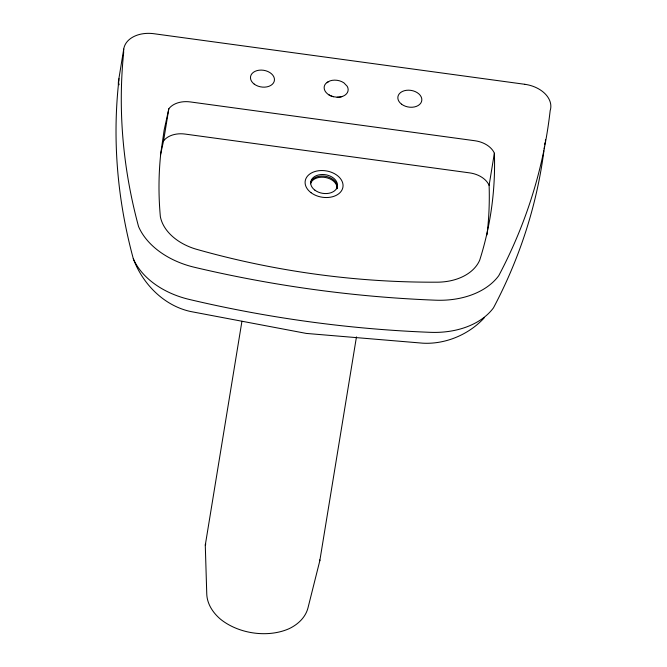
<?xml version="1.0" encoding="UTF-8"?>
<svg xmlns="http://www.w3.org/2000/svg" width="667" height="667" viewBox="0 0 667 667"><rect width="100%" height="100%" fill="white"/><g stroke="black" fill="none" stroke-linecap="round" stroke-linejoin="round"><path stroke-width="1" d="M484.217 317.876C468.884 334.576 445.481 344.447 422.803 343.18L306.336 333.425L190.645 311.522C163.965 305.744 142.58 283.909 133.3 258.704A933.5 650.8 9.3 0 1 118.409 84.609L118.859 80.415M118.476 81.199L123.737 49.066M160.455 155.044L163.548 140.945L168.809 108.813A22.278 15.533 9.3 0 1 190.312 101.934L474.954 140.754A22.278 15.533 9.3 0 1 494.372 153.21A646.448 450.684 9.3 0 1 479.706 260.155A51.267 35.743 9.3 0 1 435.776 282.183A609.363 424.829 9.3 0 1 198.341 249.8A51.267 35.743 9.3 0 1 160.355 216.608A646.448 450.684 9.3 0 1 160.814 153.051L164.174 129.957L168.809 108.813M205.294 545.056L241.938 321.261M319.818 560.68L356.461 336.877M486.968 234.909A646.448 450.684 9.3 0 0 489.111 185.343L494.372 153.21M337.127 97.215A12.089 8.429 9.3 0 0 347.232 86.326L343.922 82.858A12.089 8.429 9.3 0 0 329.84 80.932L325.888 83.417A12.089 8.429 9.3 0 0 333.383 96.707L337.127 97.215A12.056 8.404 9.3 0 0 342.454 96.423M326.997 82.425L328.322 81.591M118.576 83L119.135 84.759M545.556 139.445A28.381 19.785 9.3 0 1 545.331 141.129M543.922 150.834A933.5 650.8 9.3 0 1 493.488 307.829A75.988 52.976 9.3 0 1 430.498 332.333A882.183 615.024 9.3 0 1 189.27 299.433A75.988 52.976 9.3 0 1 133.3 258.704M544.906 142.771A933.5 650.8 9.3 0 1 544.672 144.789M544.43 146.807A933.5 650.8 9.3 0 1 544.18 148.824M118.409 84.609A28.381 19.785 9.3 0 1 119.076 78.723M489.111 185.343A22.278 15.533 9.3 0 0 469.693 172.886L185.051 134.067A22.278 15.533 9.3 0 0 163.548 140.945M333.408 96.707A12.056 8.404 9.3 0 1 328.406 94.506M205.803 544.047A3.152 2.193 9.3 0 0 205.286 545.273L206.762 593.93A52.451 36.568 9.3 0 0 220.46 619.168A52.485 36.593 9.3 0 0 289.361 628.564A52.451 36.568 9.3 0 0 308.021 607.737L319.776 560.889A3.152 2.193 9.3 0 0 319.701 559.88M310.597 183.458A13.49 9.405 9.3 0 1 325.696 177.539A13.49 9.405 9.3 0 1 337.002 188.544M310.463 183.75A13.49 9.405 9.3 0 1 325.88 176.38A13.49 9.405 9.3 0 1 336.868 188.836M524.779 84.292L153.91 33.717A28.381 19.785 9.3 0 0 123.67 52.476A933.5 650.8 9.3 0 0 138.561 226.572A75.988 52.976 9.3 0 0 194.531 267.3A882.183 615.024 9.3 0 0 435.759 300.2A75.988 52.976 9.3 0 0 498.749 275.696A933.5 650.8 9.3 0 0 550.167 110.639A28.381 19.785 9.3 0 0 524.779 84.292M401.601 104.219A12.089 8.429 9.3 0 0 421.519 101.651A12.089 8.429 9.3 0 0 406.386 90.312A12.089 8.429 9.3 0 0 401.601 104.219M254.227 84.117A12.089 8.429 9.3 0 0 274.145 81.557A12.089 8.429 9.3 0 0 259.013 70.218A12.089 8.429 9.3 0 0 254.227 84.117M314.882 190.162A13.49 9.405 9.3 0 0 337.118 187.302A13.49 9.405 9.3 0 0 320.227 174.646A13.49 9.405 9.3 0 0 314.882 190.162M311.055 192.713A19.11 13.323 9.3 0 0 342.546 188.661A19.11 13.323 9.3 0 0 318.626 170.735A19.11 13.323 9.3 0 0 311.055 192.713"/></g></svg>
